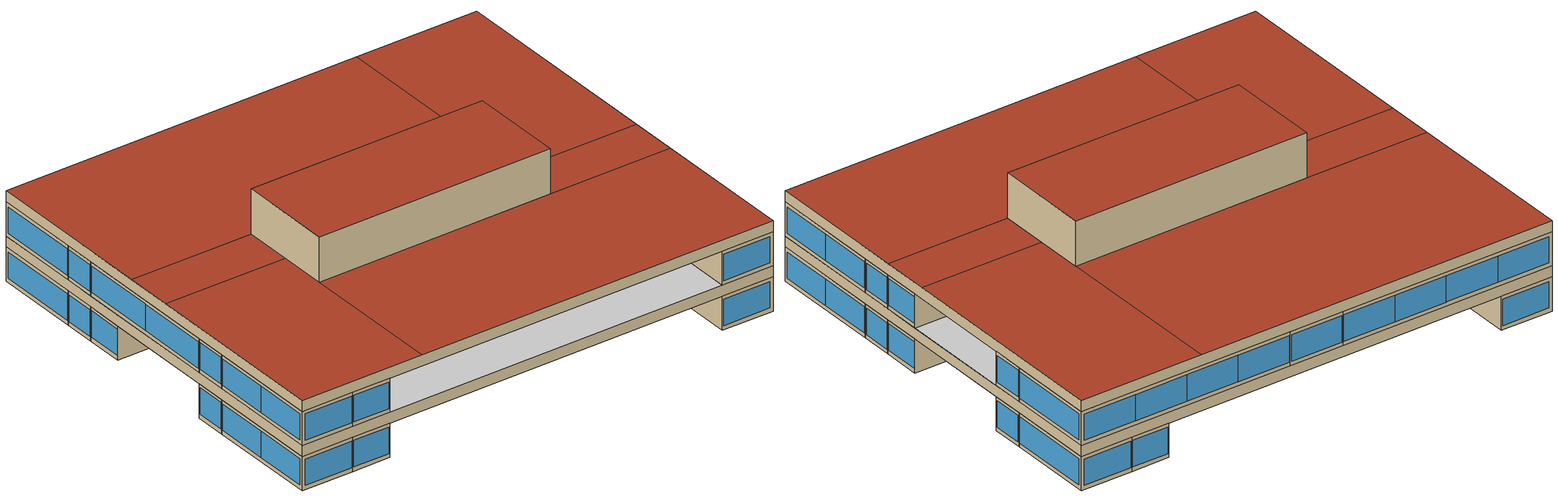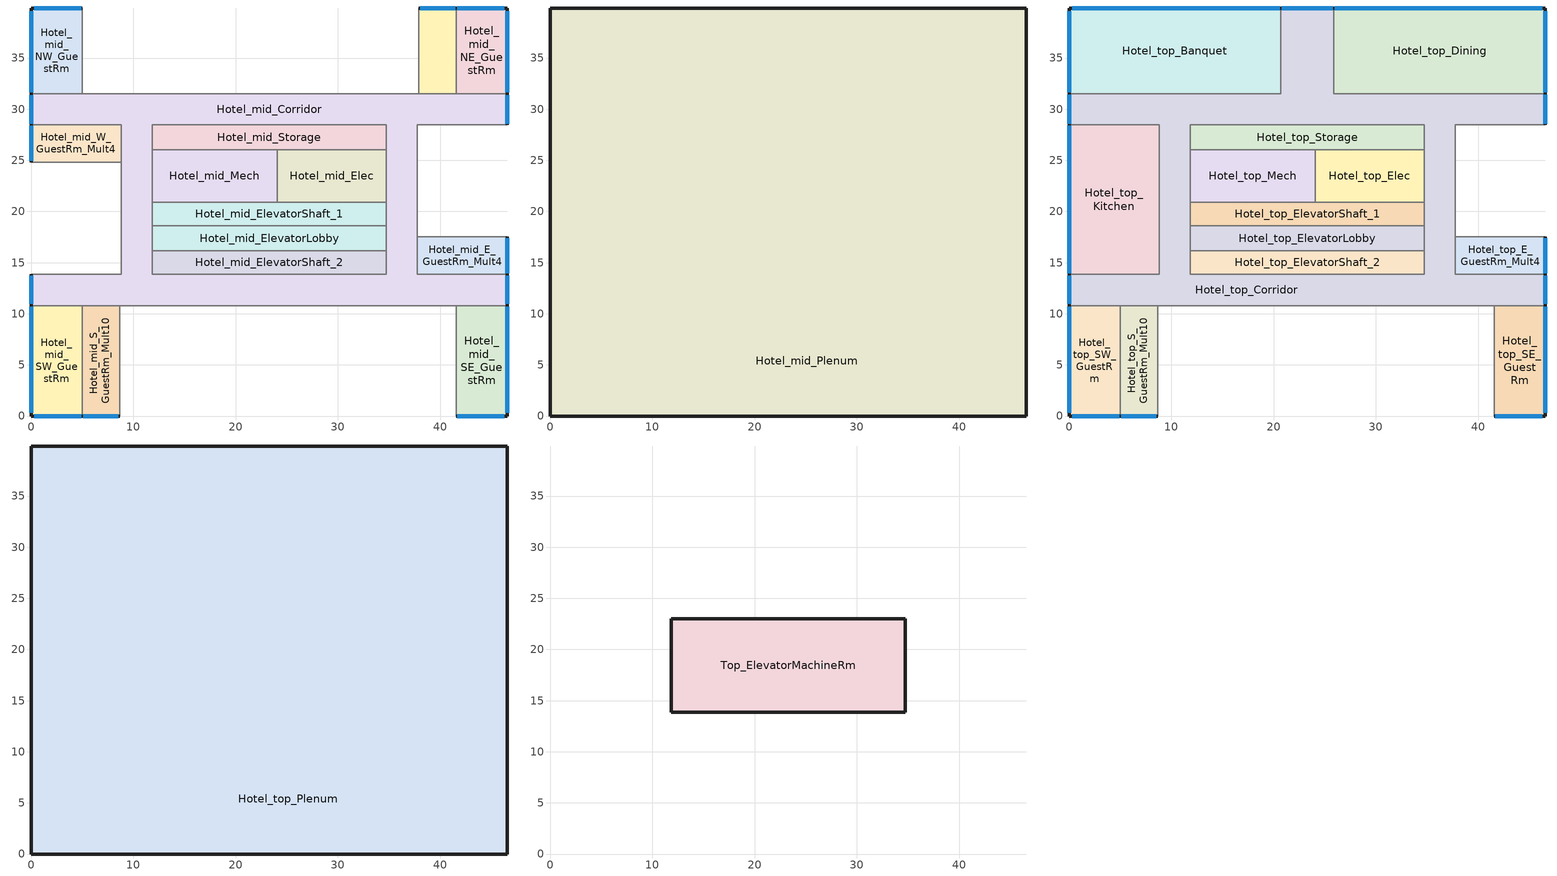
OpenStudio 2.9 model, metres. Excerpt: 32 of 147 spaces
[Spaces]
Hotel_mid_NW_GuestRm
 floor adiabatic: 5,39.9 5,31.53 0,31.53 0,39.9 z30.78
 wall outside: 5,39.9 0,39.9 0,31.53 z30.78:33.99
 wall to Hotel_mid_Corridor: 0,31.53 5,31.53 z30.78:33.99
 wall adiabatic: 5,31.53 5,39.9 z30.78:33.99
 window: 0,39.59 0,31.65 / 4.88,39.9 0.31,39.9 z31.18:33.64
 ceiling adiabatic: 5,31.53 5,39.9 0,39.9 0,31.53 z33.99
Hotel_mid_NE_GuestRm
 floor adiabatic: 46.57,39.9 46.57,31.53 41.57,31.53 41.57,39.9 z30.78
 wall outside: 46.57,31.53 46.57,39.9 41.57,39.9 z30.78:33.99
 wall to Hotel_mid_Corridor: 41.57,31.53 46.57,31.53 z30.78:33.99
 wall to Hotel_mid_N_GuestRm_Mult10: 41.57,39.9 41.57,31.53 z30.78:33.99
 window: 46.57,31.65 46.57,39.59 / 46.27,39.9 41.69,39.9 z31.18:33.64
 ceiling adiabatic: 46.57,31.53 46.57,39.9 41.57,39.9 41.57,31.53 z33.99
Hotel_mid_Corridor
 floor adiabatic: 34.72,13.85 34.72,10.81 0,10.81 0,13.85 z30.78; 46.57,31.53 46.57,28.48 0,28.48 0,31.53 z30.78; 37.76,28.48 37.76,21.17 34.72,21.17 34.72,28.48 z30.78; 37.76,21.17 37.76,13.85 34.72,13.85 34.72,21.17 z30.78; 11.86,21.17 11.86,13.85 8.81,13.85 8.81,21.17 z30.78; 11.86,28.48 11.86,21.17 8.81,21.17 8.81,28.48 z30.78; 46.57,13.85 46.57,10.81 34.72,10.81 34.72,13.85 z30.78
 wall outside: 0,13.85 0,10.81 / 46.57,10.81 46.57,13.85 / 46.57,28.48 46.57,31.53 / 0,31.53 0,28.48 z30.78:33.99
 wall adiabatic: 8.81,24.83 8.81,13.85 0,13.85 / 8.66,10.81 41.57,10.81 / 37.92,31.53 5,31.53 / 37.76,17.51 37.76,28.48 46.57,28.48 z30.78:33.99
 wall to Hotel_mid_ElevatorLobby: 34.72,18.61 34.72,16.17 / 11.86,16.17 11.86,18.61 z30.78:33.99
 wall to Hotel_mid_Storage: 11.86,26.05 11.86,28.48 34.72,28.48 34.72,26.05 z30.78:33.99
 wall to Hotel_mid_W_GuestRm_Mult4: 0,28.48 8.81,28.48 8.81,24.83 z30.78:33.99
 wall to Hotel_mid_E_GuestRm_Mult4: 46.57,13.85 37.76,13.85 37.76,17.51 z30.78:33.99
 wall to Hotel_mid_Elec: 34.72,26.05 34.72,20.92 z30.78:33.99
 wall to Hotel_mid_ElevatorShaft_1: 11.86,18.61 11.86,20.92 / 34.72,20.92 34.72,18.61 z30.78:33.99
 wall to Hotel_mid_ElevatorShaft_2: 34.72,16.17 34.72,13.85 11.86,13.85 11.86,16.17 z30.78:33.99
 wall to Hotel_mid_Mech: 11.86,20.92 11.86,26.05 z30.78:33.99
 wall to Hotel_mid_SW_GuestRm: 0,10.81 5,10.81 z30.78:33.99
 wall to Hotel_mid_S_GuestRm_Mult10: 5,10.81 8.66,10.81 z30.78:33.99
 wall to Hotel_mid_SE_GuestRm: 41.57,10.81 46.57,10.81 z30.78:33.99
 wall to Hotel_mid_N_GuestRm_Mult10: 41.57,31.53 37.92,31.53 z30.78:33.99
 window: 46.57,10.99 46.57,13.74 / 46.57,28.6 46.57,31.35 / 0,13.74 0,10.99 / 0,31.35 0,28.6 z31.18:33.66
 ceiling adiabatic: 11.86,13.85 11.86,21.17 8.81,21.17 8.81,13.85 z33.99; 11.86,21.17 11.86,28.48 8.81,28.48 8.81,21.17 z33.99; 37.76,21.17 37.76,28.48 34.72,28.48 34.72,21.17 z33.99; 46.57,28.48 46.57,31.53 0,31.53 0,28.48 z33.99; 46.57,10.81 46.57,13.85 11.86,13.85 11.86,10.81 z33.99; 37.76,13.85 37.76,21.17 34.72,21.17 34.72,13.85 z33.99; 11.86,10.81 11.86,13.85 0,13.85 0,10.81 z33.99
Hotel_mid_N_GuestRm_Mult10
 floor adiabatic: 41.57,39.9 41.57,31.53 37.92,31.53 37.92,39.9 z30.78
 wall outside: 41.57,39.9 37.92,39.9 z30.78:33.99
 wall adiabatic: 37.92,39.9 37.92,31.53 z30.78:33.99
 window: 41.46,39.9 38.03,39.9 z31.18:33.65
 ceiling adiabatic: 41.57,31.53 41.57,39.9 37.92,39.9 37.92,31.53 z33.99
Hotel_mid_ElevatorLobby
 floor adiabatic: 34.72,18.61 34.72,16.17 11.86,16.17 11.86,18.61 z30.78
 wall to Hotel_mid_ElevatorShaft_2: 11.86,16.17 34.72,16.17 z30.78:33.99
 wall to Hotel_mid_ElevatorShaft_1: 34.72,18.61 11.86,18.61 z30.78:33.99
 ceiling adiabatic: 34.72,16.17 34.72,18.61 11.86,18.61 11.86,16.17 z33.99
Hotel_mid_Elec
 floor adiabatic: 34.72,26.05 34.72,20.92 24.05,20.92 24.05,26.05 z30.78
 wall to Hotel_mid_ElevatorShaft_1: 24.05,20.92 34.72,20.92 z30.78:33.99
 wall to Hotel_mid_Mech: 24.05,26.05 24.05,20.92 z30.78:33.99
 wall to Hotel_mid_Storage: 34.72,26.05 24.05,26.05 z30.78:33.99
 ceiling adiabatic: 34.72,20.92 34.72,26.05 24.05,26.05 24.05,20.92 z33.99
Hotel_mid_S_GuestRm_Mult10
 floor adiabatic: 8.66,10.81 8.66,0 5,0 5,10.81 z30.78
 wall outside: 5,0 8.66,0 z30.78:33.99
 wall adiabatic: 8.66,0 8.66,10.81 z30.78:33.99
 wall to Hotel_mid_SW_GuestRm: 5,10.81 5,0 z30.78:33.99
 window: 5.11,0 8.54,0 z31.18:33.65
 ceiling adiabatic: 8.66,0 8.66,10.81 5,10.81 5,0 z33.99
Hotel_mid_ElevatorShaft_2
 floor adiabatic: 34.72,16.17 34.72,13.85 11.86,13.85 11.86,16.17 z30.78
 ceiling adiabatic: 34.72,13.85 34.72,16.17 11.86,16.17 11.86,13.85 z33.99
Hotel_mid_W_GuestRm_Mult4
 floor adiabatic: 8.81,28.48 8.81,24.83 0,24.83 0,28.48 z30.78
 wall outside: 0,28.48 0,24.83 z30.78:33.99
 wall adiabatic: 0,24.83 8.81,24.83 z30.78:33.99
 window: 0,28.37 0,24.94 z31.18:33.65
 ceiling adiabatic: 8.81,24.83 8.81,28.48 0,28.48 0,24.83 z33.99
Hotel_mid_SE_GuestRm
 floor adiabatic: 46.57,10.81 46.57,0 41.57,0 41.57,10.81 z30.78
 wall outside: 41.57,0 46.57,0 46.57,10.81 z30.78:33.99
 wall adiabatic: 41.57,10.81 41.57,0 z30.78:33.99
 window: 46.57,0.31 46.57,5.5 / 46.57,5.5 46.57,10.69 z31.19:33.63; 41.69,0 46.27,0 z31.18:33.64
 ceiling adiabatic: 46.57,0 46.57,10.81 41.57,10.81 41.57,0 z33.99
Hotel_mid_E_GuestRm_Mult4
 floor adiabatic: 46.57,17.51 46.57,13.85 37.76,13.85 37.76,17.51 z30.78
 wall outside: 46.57,13.85 46.57,17.51 z30.78:33.99
 wall adiabatic: 46.57,17.51 37.76,17.51 z30.78:33.99
 window: 46.57,13.97 46.57,17.4 z31.18:33.65
 ceiling adiabatic: 46.57,13.85 46.57,17.51 37.76,17.51 37.76,13.85 z33.99
Hotel_mid_Storage
 floor adiabatic: 34.72,28.48 34.72,26.05 11.86,26.05 11.86,28.48 z30.78
 wall to Hotel_mid_Mech: 11.86,26.05 24.05,26.05 z30.78:33.99
 ceiling adiabatic: 34.72,26.05 34.72,28.48 11.86,28.48 11.86,26.05 z33.99
Hotel_mid_Mech
 floor adiabatic: 24.05,26.05 24.05,20.92 11.86,20.92 11.86,26.05 z30.78
 wall to Hotel_mid_ElevatorShaft_1: 11.86,20.92 24.05,20.92 z30.78:33.99
 ceiling adiabatic: 24.05,20.92 24.05,26.05 11.86,26.05 11.86,20.92 z33.99
Hotel_mid_SW_GuestRm
 floor adiabatic: 5,10.81 5,0 0,0 0,10.81 z30.78
 wall outside: 0,10.81 0,0 5,0 z30.78:33.99
 window: 0,10.69 0,5.5 / 0,5.5 0,0.31 z31.19:33.63; 0.31,0 4.88,0 z31.18:33.64
 ceiling adiabatic: 5,0 5,10.81 0,10.81 0,0 z33.99
Hotel_mid_ElevatorShaft_1
 floor adiabatic: 34.72,20.92 34.72,18.61 11.86,18.61 11.86,20.92 z30.78
 ceiling adiabatic: 34.72,18.61 34.72,20.92 11.86,20.92 11.86,18.61 z33.99
Hotel_mid_Plenum
 floor adiabatic: 46.57,39.9 46.57,31.53 41.57,31.53 41.57,39.9 z33.99; 11.86,21.17 11.86,13.85 8.81,13.85 8.81,21.17 z33.99; 46.57,13.85 46.57,10.81 34.72,10.81 34.72,13.85 z33.99; 46.57,31.53 46.57,28.48 0,28.48 0,31.53 z33.99; 8.81,24.83 8.81,13.85 0,13.85 0,24.83 z33.99; 5,39.9 5,31.53 0,31.53 0,39.9 z33.99; 34.72,28.48 34.72,26.05 11.86,26.05 11.86,28.48 z33.99; 34.72,20.92 34.72,18.61 11.86,18.61 11.86,20.92 z33.99; 37.76,21.17 37.76,13.85 34.72,13.85 34.72,21.17 z33.99; 8.66,10.81 8.66,0 5,0 5,10.81 z33.99; 46.57,28.48 46.57,17.51 37.76,17.51 37.76,28.48 z33.99; 41.57,39.9 41.57,31.53 37.92,31.53 37.92,39.9 z33.99; 11.86,28.48 11.86,21.17 8.81,21.17 8.81,28.48 z33.99; 5,10.81 5,0 0,0 0,10.81 z33.99; 41.57,10.81 41.57,0 8.66,0 8.66,10.81 z33.99; 34.72,18.61 34.72,16.17 11.86,16.17 11.86,18.61 z33.99; 34.72,13.85 34.72,10.81 0,10.81 0,13.85 z33.99; 34.72,26.05 34.72,20.92 24.05,20.92 24.05,26.05 z33.99; 34.72,16.17 34.72,13.85 11.86,13.85 11.86,16.17 z33.99; 8.81,28.48 8.81,24.83 0,24.83 0,28.48 z33.99; 24.05,26.05 24.05,20.92 11.86,20.92 11.86,26.05 z33.99; 46.57,17.51 46.57,13.85 37.76,13.85 37.76,17.51 z33.99; 46.57,10.81 46.57,0 41.57,0 41.57,10.81 z33.99; 37.92,39.9 37.92,31.53 5,31.53 5,39.9 z33.99; 37.76,28.48 37.76,21.17 34.72,21.17 34.72,28.48 z33.99
 wall outside: 0,39.9 0,0 46.57,0 46.57,39.9 0,39.9 z33.99:34.99
 ceiling adiabatic: 37.76,13.85 37.76,21.17 34.72,21.17 34.72,13.85 z34.99; 11.86,21.17 11.86,28.48 8.81,28.48 8.81,21.17 z34.99; 11.86,13.85 11.86,21.17 8.81,21.17 8.81,13.85 z34.99; 20.7,31.53 20.7,39.9 0,39.9 0,31.53 z34.99; 34.72,20.92 34.72,26.05 24.05,26.05 24.05,20.92 z34.99; 46.57,13.85 46.57,17.51 37.76,17.51 37.76,13.85 z34.99; 25.88,28.48 25.88,31.53 8.81,31.53 8.81,28.48 z34.99; 8.66,0 8.66,10.81 5,10.81 5,0 z34.99; 24.05,20.92 24.05,26.05 11.86,26.05 11.86,20.92 z34.99; 11.86,10.81 11.86,13.85 0,13.85 0,10.81 z34.99; 25.88,31.53 25.88,39.9 20.7,39.9 20.7,31.53 z34.99; 8.81,13.85 8.81,28.48 0,28.48 0,13.85 z34.99; 34.72,13.85 34.72,16.17 11.86,16.17 11.86,13.85 z34.99; 46.57,0 46.57,10.81 41.57,10.81 41.57,0 z34.99; 37.76,21.17 37.76,28.48 34.72,28.48 34.72,21.17 z34.99; 34.72,18.61 34.72,20.92 11.86,20.92 11.86,18.61 z34.99; 5,0 5,10.81 0,10.81 0,0 z34.99; 46.57,10.81 46.57,13.85 11.86,13.85 11.86,10.81 z34.99; 34.72,26.05 34.72,28.48 11.86,28.48 11.86,26.05 z34.99; 46.57,28.48 46.57,31.53 25.88,31.53 25.88,28.48 z34.99; 8.81,28.48 8.81,31.53 0,31.53 0,28.48 z34.99; 34.72,16.17 34.72,18.61 11.86,18.61 11.86,16.17 z34.99; 46.57,17.51 46.57,28.48 37.76,28.48 37.76,17.51 z34.99; 46.57,31.53 46.57,39.9 25.88,39.9 25.88,31.53 z34.99; 41.57,0 41.57,10.81 8.66,10.81 8.66,0 z34.99
Hotel_top_ElevatorShaft_1
 floor adiabatic: 34.72,20.92 34.72,18.61 11.86,18.61 11.86,20.92 z34.99
 wall to Hotel_top_Corridor: 11.86,20.92 11.86,18.61 / 34.72,18.61 34.72,20.92 z34.99:38.19
 wall to Hotel_top_Mech: 24.05,20.92 11.86,20.92 z34.99:38.19
 wall to Hotel_top_ElevatorLobby: 11.86,18.61 34.72,18.61 z34.99:38.19
 wall to Hotel_top_Elec: 34.72,20.92 24.05,20.92 z34.99:38.19
 ceiling adiabatic: 34.72,18.61 34.72,20.92 11.86,20.92 11.86,18.61 z38.19
Hotel_top_Corridor
 floor adiabatic: 46.57,31.53 46.57,28.48 37.76,28.48 37.76,31.53 z34.99; 20.7,31.53 20.7,28.48 0,28.48 0,31.53 z34.99; 34.72,13.85 34.72,10.81 0,10.81 0,13.85 z34.99; 37.76,31.53 37.76,28.48 20.7,28.48 20.7,31.53 z34.99; 11.86,21.17 11.86,13.85 8.81,13.85 8.81,21.17 z34.99; 37.76,21.17 37.76,13.85 34.72,13.85 34.72,21.17 z34.99; 37.76,28.48 37.76,21.17 34.72,21.17 34.72,28.48 z34.99; 11.86,28.48 11.86,21.17 8.81,21.17 8.81,28.48 z34.99; 25.88,39.9 25.88,31.53 20.7,31.53 20.7,39.9 z34.99; 46.57,13.85 46.57,10.81 34.72,10.81 34.72,13.85 z34.99
 wall outside: 46.57,28.48 46.57,31.53 / 0,13.85 0,10.81 / 0,31.53 0,28.48 / 46.57,10.81 46.57,13.85 / 25.88,39.9 20.7,39.9 z34.99:38.19
 wall to Hotel_top_Storage: 11.86,26.05 11.86,28.48 34.72,28.48 34.72,26.05 z34.99:38.19
 wall to Hotel_top_ElevatorShaft_2: 34.72,16.17 34.72,13.85 11.86,13.85 11.86,16.17 z34.99:38.19
 wall adiabatic: 37.76,17.51 37.76,28.48 46.57,28.48 / 8.66,10.81 41.57,10.81 z34.99:38.19
 wall to Hotel_top_ElevatorLobby: 34.72,18.61 34.72,16.17 / 11.86,16.17 11.86,18.61 z34.99:38.19
 wall to Hotel_top_Mech: 11.86,20.92 11.86,26.05 z34.99:38.19
 wall to Hotel_top_SE_GuestRm: 41.57,10.81 46.57,10.81 z34.99:38.19
 wall to Hotel_top_Dining: 46.57,31.53 25.88,31.53 25.88,39.9 z34.99:38.19
 wall to Hotel_top_Kitchen: 0,28.48 8.81,28.48 8.81,13.85 0,13.85 z34.99:38.19
 wall to Hotel_top_Banquet: 20.7,39.9 20.7,31.53 0,31.53 z34.99:38.19
 wall to Hotel_top_E_GuestRm_Mult4: 46.57,13.85 37.76,13.85 37.76,17.51 z34.99:38.19
 wall to Hotel_top_Elec: 34.72,26.05 34.72,20.92 z34.99:38.19
 wall to Hotel_top_S_GuestRm_Mult10: 5,10.81 8.66,10.81 z34.99:38.19
 wall to Hotel_top_SW_GuestRm: 0,10.81 5,10.81 z34.99:38.19
 window: 46.57,28.6 46.57,31.42 / 0,13.74 0,10.99 / 0,31.42 0,28.6 / 46.57,10.99 46.57,13.74 z35.39:37.86; 25.76,39.9 20.81,39.9 z35.39:37.85
 ceiling adiabatic: 37.76,21.17 37.76,28.48 34.72,28.48 34.72,21.17 z38.19; 37.76,13.85 37.76,21.17 34.72,21.17 34.72,13.85 z38.19; 8.81,28.48 8.81,31.53 0,31.53 0,28.48 z38.19; 46.57,28.48 46.57,31.53 25.88,31.53 25.88,28.48 z38.19; 25.88,28.48 25.88,31.53 8.81,31.53 8.81,28.48 z38.19; 25.88,31.53 25.88,39.9 20.7,39.9 20.7,31.53 z38.19; 11.86,13.85 11.86,21.17 8.81,21.17 8.81,13.85 z38.19; 11.86,21.17 11.86,28.48 8.81,28.48 8.81,21.17 z38.19; 46.57,10.81 46.57,13.85 11.86,13.85 11.86,10.81 z38.19; 11.86,10.81 11.86,13.85 0,13.85 0,10.81 z38.19
Hotel_top_ElevatorShaft_2
 floor adiabatic: 34.72,16.17 34.72,13.85 11.86,13.85 11.86,16.17 z34.99
 wall to Hotel_top_ElevatorLobby: 34.72,16.17 11.86,16.17 z34.99:38.19
 ceiling adiabatic: 34.72,13.85 34.72,16.17 11.86,16.17 11.86,13.85 z38.19
Hotel_top_Storage
 floor adiabatic: 34.72,28.48 34.72,26.05 11.86,26.05 11.86,28.48 z34.99
 wall to Hotel_top_Elec: 24.05,26.05 34.72,26.05 z34.99:38.19
 wall to Hotel_top_Mech: 11.86,26.05 24.05,26.05 z34.99:38.19
 ceiling adiabatic: 34.72,26.05 34.72,28.48 11.86,28.48 11.86,26.05 z38.19
Hotel_top_E_GuestRm_Mult4
 floor adiabatic: 46.57,17.51 46.57,13.85 37.76,13.85 37.76,17.51 z34.99
 wall outside: 46.57,13.85 46.57,17.51 z34.99:38.19
 wall adiabatic: 46.57,17.51 37.76,17.51 z34.99:38.19
 window: 46.57,13.97 46.57,17.4 z35.39:37.86
 ceiling adiabatic: 46.57,13.85 46.57,17.51 37.76,17.51 37.76,13.85 z38.19
Hotel_top_Kitchen
 floor adiabatic: 8.81,28.48 8.81,13.85 0,13.85 0,28.48 z34.99
 wall outside: 0,28.48 0,13.85 z34.99:38.19
 window: 0,28.37 0,21.17 / 0,21.17 0,13.97 z35.39:37.84
 ceiling adiabatic: 8.81,13.85 8.81,28.48 0,28.48 0,13.85 z38.19
Hotel_top_Mech
 floor adiabatic: 24.05,26.05 24.05,20.92 11.86,20.92 11.86,26.05 z34.99
 wall to Hotel_top_Elec: 24.05,20.92 24.05,26.05 z34.99:38.19
 ceiling adiabatic: 24.05,20.92 24.05,26.05 11.86,26.05 11.86,20.92 z38.19
Hotel_top_Elec
 floor adiabatic: 34.72,26.05 34.72,20.92 24.05,20.92 24.05,26.05 z34.99
 ceiling adiabatic: 34.72,20.92 34.72,26.05 24.05,26.05 24.05,20.92 z38.19
Hotel_top_Banquet
 floor adiabatic: 20.7,39.9 20.7,31.53 0,31.53 0,39.9 z34.99
 wall outside: 20.7,39.9 0,39.9 0,31.53 z34.99:38.19
 window: 10.44,39.9 5.38,39.9 / 5.37,39.9 0.31,39.9 / 0,39.59 0,31.65 / 20.58,39.9 15.51,39.9 / 15.51,39.9 10.45,39.9 z35.39:37.84
 ceiling adiabatic: 20.7,31.53 20.7,39.9 0,39.9 0,31.53 z38.19
Hotel_top_S_GuestRm_Mult10
 floor adiabatic: 8.66,10.81 8.66,0 5,0 5,10.81 z34.99
 wall outside: 5,0 8.66,0 z34.99:38.19
 wall to Hotel_top_SW_GuestRm: 5,10.81 5,0 z34.99:38.19
 wall adiabatic: 8.66,0 8.66,10.81 z34.99:38.19
 window: 5.11,0 8.54,0 z35.39:37.86
 ceiling adiabatic: 8.66,0 8.66,10.81 5,10.81 5,0 z38.19
Hotel_top_SE_GuestRm
 floor adiabatic: 46.57,10.81 46.57,0 41.57,0 41.57,10.81 z34.99
 wall outside: 41.57,0 46.57,0 46.57,10.81 z34.99:38.19
 wall adiabatic: 41.57,10.81 41.57,0 z34.99:38.19
 window: 46.57,0.31 46.57,5.5 / 46.57,5.5 46.57,10.69 z35.39:37.84; 41.69,0 46.27,0 z35.39:37.85
 ceiling adiabatic: 46.57,0 46.57,10.81 41.57,10.81 41.57,0 z38.19
Hotel_top_ElevatorLobby
 floor adiabatic: 34.72,18.61 34.72,16.17 11.86,16.17 11.86,18.61 z34.99
 ceiling adiabatic: 34.72,16.17 34.72,18.61 11.86,18.61 11.86,16.17 z38.19
Hotel_top_SW_GuestRm
 floor adiabatic: 5,10.81 5,0 0,0 0,10.81 z34.99
 wall outside: 0,10.81 0,0 5,0 z34.99:38.19
 window: 0.31,0 4.88,0 z35.39:37.85; 0,10.69 0,5.5 / 0,5.5 0,0.31 z35.39:37.84
 ceiling adiabatic: 5,0 5,10.81 0,10.81 0,0 z38.19
Hotel_top_Dining
 floor adiabatic: 46.57,39.9 46.57,31.53 25.88,31.53 25.88,39.9 z34.99
 wall outside: 46.57,31.53 46.57,39.9 25.88,39.9 z34.99:38.19
 window: 46.57,31.65 46.57,39.59 / 46.26,39.9 41.2,39.9 / 41.2,39.9 36.13,39.9 / 36.13,39.9 31.06,39.9 / 31.06,39.9 25.99,39.9 z35.39:37.84
 ceiling adiabatic: 46.57,31.53 46.57,39.9 25.88,39.9 25.88,31.53 z38.19
Hotel_top_Plenum
 floor adiabatic: 46.57,28.48 46.57,17.51 37.76,17.51 37.76,28.48 z38.19; 20.7,31.53 20.7,28.48 0,28.48 0,31.53 z38.19; 46.57,17.51 46.57,13.85 37.76,13.85 37.76,17.51 z38.19; 46.57,10.81 46.57,0 41.57,0 41.57,10.81 z38.19; 8.81,28.48 8.81,13.85 0,13.85 0,28.48 z38.19; 8.66,10.81 8.66,0 5,0 5,10.81 z38.19; 37.76,21.17 37.76,13.85 34.72,13.85 34.72,21.17 z38.19; 5,10.81 5,0 0,0 0,10.81 z38.19; 46.57,13.85 46.57,10.81 34.72,10.81 34.72,13.85 z38.19; 34.72,20.92 34.72,18.61 11.86,18.61 11.86,20.92 z38.19; 34.72,28.48 34.72,26.05 11.86,26.05 11.86,28.48 z38.19; 41.57,10.81 41.57,0 8.66,0 8.66,10.81 z38.19; 37.76,28.48 37.76,21.17 34.72,21.17 34.72,28.48 z38.19; 24.05,26.05 24.05,20.92 11.86,20.92 11.86,26.05 z38.19; 11.86,28.48 11.86,21.17 8.81,21.17 8.81,28.48 z38.19; 34.72,26.05 34.72,20.92 24.05,20.92 24.05,26.05 z38.19; 34.72,16.17 34.72,13.85 11.86,13.85 11.86,16.17 z38.19; 46.57,39.9 46.57,31.53 25.88,31.53 25.88,39.9 z38.19; 11.86,21.17 11.86,13.85 8.81,13.85 8.81,21.17 z38.19; 37.76,31.53 37.76,28.48 20.7,28.48 20.7,31.53 z38.19; 25.88,39.9 25.88,31.53 20.7,31.53 20.7,39.9 z38.19; 46.57,31.53 46.57,28.48 37.76,28.48 37.76,31.53 z38.19; 20.7,39.9 20.7,31.53 0,31.53 0,39.9 z38.19; 34.72,18.61 34.72,16.17 11.86,16.17 11.86,18.61 z38.19; 34.72,13.85 34.72,10.81 0,10.81 0,13.85 z38.19
 wall outside: 46.57,39.9 0,39.9 0,0 46.57,0 46.57,39.9 z38.19:39.2
 roof outside: 11.86,18.43 11.86,23 0,23 0,18.43 z39.2; 46.57,0 46.57,13.85 11.86,13.85 11.86,0 z39.2; 11.86,0 11.86,18.43 0,18.43 0,0 z39.2; 46.57,18.43 46.57,39.9 34.72,39.9 34.72,18.43 z39.2; 46.57,13.85 46.57,18.43 34.72,18.43 34.72,13.85 z39.2; 34.72,23 34.72,39.9 0,39.9 0,23 z39.2
Top_ElevatorMachineRm
 floor to Hotel_top_Plenum: 34.72,23 34.72,13.85 11.86,13.85 11.86,23 z39.2
 wall outside: 11.86,23 11.86,13.85 34.72,13.85 34.72,23 11.86,23 z39.2:43.4
 roof outside: 34.72,13.85 34.72,23 11.86,23 11.86,13.85 z43.4
[Site]
Tall Building Geometry (O1-O1:31-12)  (01-01:31-12): Latitude {deg}=37.62; Longitude {deg}=-122.4; Time Zone {hr}=-8; Elevation {m}=6; Terrain=Suburbs
[SizingPeriod:DesignDay] Barometric Pressure {Pa}=101252.9; Wind Direction {deg}=0; Rain Indicator=0; Snow Indicator=0; Day of Month=15; Humidity Indicating Type=WetBulb
Name | Maximum Dry-Bulb Temperature {C} | Daily Dry-Bulb Temperature Range {deltaC} | Humidity Indicating Conditions at Maximum Dry-Bulb | Wind Speed {m/s} | Sky Clearness | Month | Day Type | Daylight Saving Time Indicator | Solar Model Indicator
Winter Design Day in Tall Building Geometry (O1-O1:31-12) | 3.9 | 0 | 3.9 | 13.3 | 0 | 1 | WinterDesignDay | 0
Summer Design Day in Tall Building Geometry (O1-O1:31-12) Jul | 28.7 | 10.9 | 18.6 | 0 | 0.98 | 7 | SummerDesignDay | 1 | ASHRAEClearSky
Summer Design Day in Tall Building Geometry (O1-O1:31-12) Sep | 30.9 | 13.1 | 18 | 0 | 0.98 | 9 | SummerDesignDay | 1 | ASHRAEClearSky
Summer Design Day in Tall Building Geometry (O1-O1:31-12) Aug | 29.7 | 11.1 | 18.4 | 0 | 0.98 | 8 | SummerDesignDay | 1 | ASHRAEClearSky
[Building]
Building: North Axis {deg}=0; Standards Number of Stories=73; Standards Number of Above Ground Stories=72
[ThermalZone] Zone Inside Convection Algorithm=TARP; Use Ideal Air Loads=No
Name | Multiplier | Volume {m3}
Hotel_top_ElevatorShaft_1 Thermal Zone; Hotel_top_ElevatorShaft_2 Thermal Zone; Hotel_mid_ElevatorShaft_2 Thermal Zone; Hotel_mid_ElevatorShaft_1 Thermal Zone | 1 | 148.6934
Hotel_mid_NW_GuestRm Thermal Zone; Hotel_mid_NE_GuestRm Thermal Zone | 1 | 113.8931
Hotel_top_Plenum Thermal Zone; Hotel_mid_Plenum Thermal Zone | 1 | 1637.77
Hotel_top_Corridor Thermal Zone | 1 | 1190.24
Hotel_mid_Corridor Thermal Zone | 1 | 1047.011
Hotel_top_SE_GuestRm Thermal Zone; Hotel_mid_SE_GuestRm Thermal Zone; Hotel_mid_SW_GuestRm Thermal Zone; Hotel_top_SW_GuestRm Thermal Zone | 1 | 148.7185
Hotel_mid_N_GuestRm_Mult10 Thermal Zone | 10 | 85.4868
Hotel_top_Storage Thermal Zone; Hotel_mid_ElevatorLobby Thermal Zone; Hotel_top_ElevatorLobby Thermal Zone; Hotel_mid_Storage Thermal Zone | 1 | 157.2589
Hotel_top_E_GuestRm_Mult4 Thermal Zone; Hotel_mid_W_GuestRm_Mult4 Thermal Zone; Hotel_mid_E_GuestRm_Mult4 Thermal Zone | 4 | 90.2246
Hotel_mid_Elec Thermal Zone; Hotel_top_Elec Thermal Zone | 1 | 159.6993
Hotel_mid_S_GuestRm_Mult10 Thermal Zone; Hotel_top_S_GuestRm_Mult10 Thermal Zone | 10 | 111.6263
Hotel_top_Kitchen Thermal Zone | 1 | 376.5552
Hotel_top_Mech Thermal Zone; Hotel_mid_Mech Thermal Zone | 1 | 182.9494
Hotel_top_Banquet Thermal Zone; Hotel_top_Dining Thermal Zone | 1 | 501.9958
Top_ElevatorMachineRm Thermal Zone | 1 | 782.9377
[Space]
Name | Space Type | Building Story | Thermal Zone | Part of Total Floor Area
Hotel_top_ElevatorShaft_1 | Elevator Shaft | Hotel_top story | Hotel_top_ElevatorShaft_1 Thermal Zone | Yes
Hotel_mid_NW_GuestRm | LargeHotel GuestRoom6 | Hotel_mid story | Hotel_mid_NW_GuestRm Thermal Zone | Yes
Hotel_mid_NE_GuestRm | LargeHotel GuestRoom6 | Hotel_mid story | Hotel_mid_NE_GuestRm Thermal Zone | Yes
Hotel_top_Plenum |  | Hotel_top story | Hotel_top_Plenum Thermal Zone | No
Hotel_top_Corridor | LargeHotel Corridor | Hotel_top story | Hotel_top_Corridor Thermal Zone | Yes
Hotel_mid_Plenum |  | Hotel_mid story | Hotel_mid_Plenum Thermal Zone | No
Hotel_mid_Corridor | LargeHotel Corridor | Hotel_mid story | Hotel_mid_Corridor Thermal Zone | Yes
Hotel_top_SE_GuestRm | LargeHotel GuestRoom7 | Hotel_top story | Hotel_top_SE_GuestRm Thermal Zone | Yes
Hotel_mid_N_GuestRm_Mult10 | LargeHotel GuestRoom5 | Hotel_mid story | Hotel_mid_N_GuestRm_Mult10 Thermal Zone | Yes
Hotel_top_ElevatorShaft_2 | Elevator Shaft | Hotel_top story | Hotel_top_ElevatorShaft_2 Thermal Zone | Yes
Hotel_top_Storage | LargeHotel Storage | Hotel_top story | Hotel_top_Storage Thermal Zone | Yes
Hotel_mid_ElevatorLobby | Elevator Lobby | Hotel_mid story | Hotel_mid_ElevatorLobby Thermal Zone | Yes
Hotel_top_E_GuestRm_Mult4 | LargeHotel GuestRoom5 | Hotel_top story | Hotel_top_E_GuestRm_Mult4 Thermal Zone | Yes
Hotel_mid_Elec | Elec/MechRoom | Hotel_mid story | Hotel_mid_Elec Thermal Zone | Yes
Hotel_mid_S_GuestRm_Mult10 | LargeHotel GuestRoom6 | Hotel_mid story | Hotel_mid_S_GuestRm_Mult10 Thermal Zone | Yes
Hotel_mid_ElevatorShaft_2 | Elevator Shaft | Hotel_mid story | Hotel_mid_ElevatorShaft_2 Thermal Zone | Yes
Hotel_top_Kitchen | LargeHotel Kitchen | Hotel_top story | Hotel_top_Kitchen Thermal Zone | Yes
Hotel_mid_W_GuestRm_Mult4 | LargeHotel GuestRoom5 | Hotel_mid story | Hotel_mid_W_GuestRm_Mult4 Thermal Zone | Yes
Hotel_top_Mech | Elec/MechRoom | Hotel_top story | Hotel_top_Mech Thermal Zone | Yes
Hotel_mid_SE_GuestRm | LargeHotel GuestRoom7 | Hotel_mid story | Hotel_mid_SE_GuestRm Thermal Zone | Yes
Hotel_top_ElevatorLobby | Elevator Lobby | Hotel_top story | Hotel_top_ElevatorLobby Thermal Zone | Yes
Hotel_top_Elec | Elec/MechRoom | Hotel_top story | Hotel_top_Elec Thermal Zone | Yes
Hotel_top_Banquet | LargeHotel Banquet | Hotel_top story | Hotel_top_Banquet Thermal Zone | Yes
Hotel_mid_E_GuestRm_Mult4 | LargeHotel GuestRoom5 | Hotel_mid story | Hotel_mid_E_GuestRm_Mult4 Thermal Zone | Yes
Hotel_top_S_GuestRm_Mult10 | LargeHotel GuestRoom6 | Hotel_top story | Hotel_top_S_GuestRm_Mult10 Thermal Zone | Yes
Top_ElevatorMachineRm | Elevator Machine Room | ElevatorMachineRm story | Top_ElevatorMachineRm Thermal Zone | Yes
Hotel_mid_ElevatorShaft_1 | Elevator Shaft | Hotel_mid story | Hotel_mid_ElevatorShaft_1 Thermal Zone | Yes
Hotel_top_Dining | LargeHotel Banquet | Hotel_top story | Hotel_top_Dining Thermal Zone | Yes
Hotel_mid_Storage | LargeHotel Storage | Hotel_mid story | Hotel_mid_Storage Thermal Zone | Yes
Hotel_mid_Mech | Elec/MechRoom | Hotel_mid story | Hotel_mid_Mech Thermal Zone | Yes
Hotel_mid_SW_GuestRm | LargeHotel GuestRoom7 | Hotel_mid story | Hotel_mid_SW_GuestRm Thermal Zone | Yes
Hotel_top_SW_GuestRm | LargeHotel GuestRoom7 | Hotel_top story | Hotel_top_SW_GuestRm Thermal Zone | Yes
[SpaceType]
Name | Standards Building Type | Standards Space Type
Corridor | Office | corridor
Dining | Office | dining
Elec/MechRoom; Elevator Machine Room | Office | electrical/mechanical
LargeHotel Banquet | LargeHotel | dining
LargeHotel Corridor | LargeHotel | corridor
LargeHotel Kitchen | LargeHotel | food preparation
LargeHotel Storage | LargeHotel | storage
Lobby; Elevator Lobby; Elevator Shaft | Office | lobby
Storage | Office | storage
LargeHotel GuestRoom5; LargeHotel GuestRoom6; LargeHotel GuestRoom7 | LargeHotel | guest room
[BuildingStory]
ElevatorMachineRm story; Hotel_mid story; Hotel_top story
